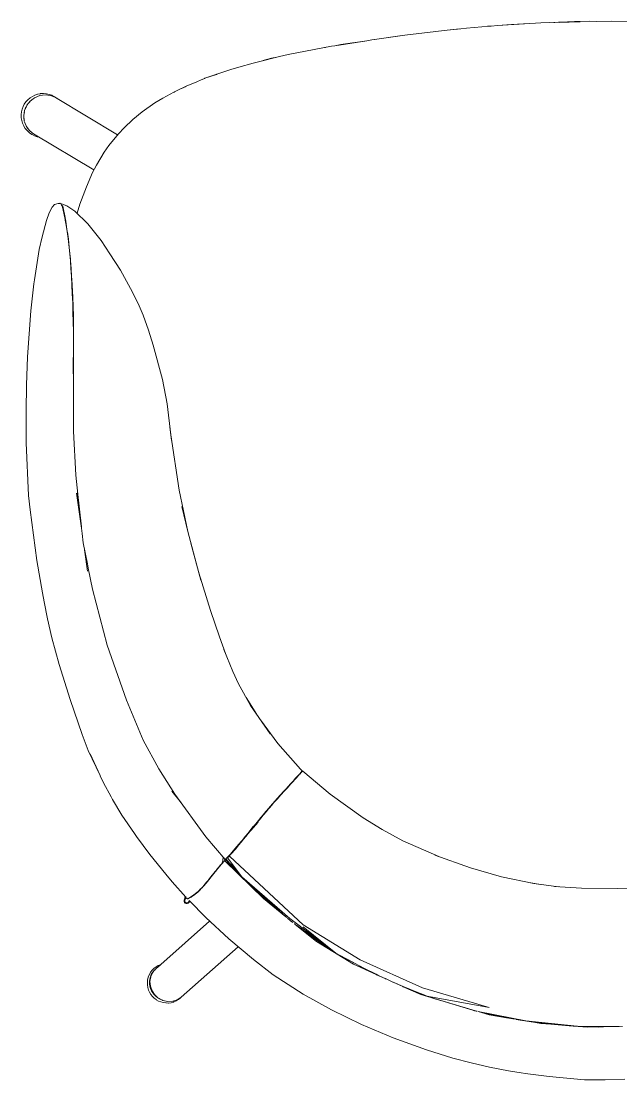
# Model space of a CAD drawing. Header units: millimetres. Extents: x 7998 to 72132, y -12523 to 5591.
# Drawn here: x 64886.3 to 64921.8, y -9745.4 to -9682.6 of the extents above; entities that cross this region are included whole.
import ezdxf

# ---------------------------------------------------------------- set-up
doc = ezdxf.new("R2010")
doc.units = ezdxf.units.MM
doc.layers.add('Xray_Furniture Temporary', color=23, linetype='Continuous', lineweight=15)

msp = doc.modelspace()

# ---------------------------------------------------------------- linework, layer by layer
at = {"layer": 'Xray_Furniture Temporary', "lineweight": 0}
for p, q in [((64912.688, -9683.004), (64913.601, -9682.918)), ((64913.928, -9682.893), (64913.601, -9682.918)), ((64914.061, -9682.88), (64913.928, -9682.893)), ((64914.142, -9682.876), (64914.061, -9682.88)), ((64914.514, -9682.847), (64914.142, -9682.876)), ((64914.514, -9682.847), (64917.09, -9682.68)), ((64914.514, -9682.847), (64915.359, -9682.781)), ((64915.359, -9682.781), (64916.418, -9682.724)), ((64918.667, -9682.63), (64917.09, -9682.68)), ((64917.907, -9682.672), (64917.855, -9682.672)), ((64918.667, -9682.63), (64917.907, -9682.672)), ((64918.164, -9682.669), (64919.351, -9682.622)), ((64918.79, -9682.624), (64918.681, -9682.63)), ((64918.79, -9682.624), (64919.318, -9682.623)), ((64919.078, -9682.617), (64918.87, -9682.624)), ((64919.078, -9682.617), (64921.246, -9682.589)), ((64919.965, -9682.597), (64919.078, -9682.617)), ((64919.351, -9682.622), (64919.419, -9682.623)), ((64920.414, -9682.599), (64919.965, -9682.597)), ((64921.246, -9682.589), (64922.207, -9682.609)), ((64907.238, -9683.675), (64909.035, -9683.422)), ((64907.238, -9683.675), (64908.589, -9683.471)), ((64909.035, -9683.422), (64908.589, -9683.471)), ((64910.862, -9683.196), (64909.035, -9683.422)), ((64911.366, -9683.143), (64910.862, -9683.196)), ((64912.277, -9683.046), (64911.366, -9683.143)), ((64911.712, -9683.099), (64911.366, -9683.143)), ((64911.726, -9683.093), (64911.712, -9683.099)), ((64911.726, -9683.093), (64912.351, -9683.04)), ((64912.688, -9683.004), (64912.351, -9683.04)), ((64902.119, -9684.565), (64904.682, -9684.074)), ((64904.275, -9684.152), (64904.312, -9684.145)), ((64904.325, -9684.143), (64904.312, -9684.145)), ((64904.682, -9684.074), (64904.891, -9684.042)), ((64904.891, -9684.042), (64906.774, -9683.745)), ((64904.891, -9684.042), (64905.239, -9683.976)), ((64905.239, -9683.976), (64906.774, -9683.745)), ((64907.076, -9683.695), (64906.774, -9683.745)), ((64907.208, -9683.679), (64907.076, -9683.695)), ((64907.208, -9683.679), (64907.238, -9683.675)), ((64900.272, -9685.014), (64901.596, -9684.686)), ((64900.694, -9684.91), (64901.133, -9684.786)), ((64901.133, -9684.786), (64901.445, -9684.723)), ((64902.119, -9684.565), (64901.596, -9684.686)), ((64897.898, -9685.733), (64898.725, -9685.452)), ((64898.725, -9685.452), (64898.538, -9685.505)), ((64899.201, -9685.312), (64898.725, -9685.452)), ((64900.041, -9685.071), (64899.201, -9685.312)), ((64900.041, -9685.071), (64900.272, -9685.014)), ((64900.633, -9684.925), (64900.636, -9684.924)), ((64900.636, -9684.924), (64900.694, -9684.91)), ((64896.705, -9686.179), (64896.956, -9686.068)), ((64897.013, -9686.047), (64896.956, -9686.068)), ((64897.162, -9685.984), (64897.013, -9686.047)), ((64897.186, -9685.976), (64897.162, -9685.984)), ((64898.538, -9685.505), (64897.186, -9685.976)), ((64897.186, -9685.976), (64897.873, -9685.742)), ((64897.898, -9685.733), (64897.873, -9685.742)), ((64895.499, -9686.715), (64895.377, -9686.786)), ((64896.076, -9686.448), (64895.499, -9686.715)), ((64895.801, -9686.581), (64895.786, -9686.589)), ((64895.801, -9686.581), (64896.08, -9686.459)), ((64896.705, -9686.179), (64896.076, -9686.448)), ((64886.688, -9687.254), (64886.579, -9687.375)), ((64886.839, -9687.324), (64886.642, -9687.574)), ((64886.696, -9687.246), (64886.688, -9687.254)), ((64886.696, -9687.246), (64886.822, -9687.138)), ((64886.822, -9687.138), (64886.961, -9687.046)), ((64886.907, -9687.272), (64886.839, -9687.324)), ((64886.907, -9687.272), (64886.951, -9687.234)), ((64886.951, -9687.234), (64886.938, -9687.248)), ((64886.951, -9687.234), (64886.993, -9687.206)), ((64886.951, -9687.234), (64886.968, -9687.226)), ((64886.953, -9687.237), (64886.951, -9687.234)), ((64886.961, -9687.046), (64887.11, -9686.974)), ((64887.098, -9687.126), (64886.993, -9687.206)), ((64887.398, -9687.001), (64887.098, -9687.126)), ((64887.11, -9686.974), (64887.267, -9686.921)), ((64887.288, -9686.917), (64887.267, -9686.921)), ((64887.288, -9686.917), (64887.429, -9686.89)), ((64887.716, -9686.957), (64887.398, -9687.001)), ((64887.452, -9686.886), (64887.429, -9686.89)), ((64887.618, -9686.876), (64887.452, -9686.886)), ((64887.783, -9686.889), (64887.618, -9686.876)), ((64888.033, -9686.997), (64887.716, -9686.957)), ((64887.806, -9686.892), (64887.783, -9686.889)), ((64887.806, -9686.892), (64887.969, -9686.927)), ((64888.125, -9686.983), (64887.969, -9686.927)), ((64888.325, -9687.119), (64888.033, -9686.997)), ((64888.125, -9686.983), (64888.144, -9686.991)), ((64888.144, -9686.991), (64888.291, -9687.067)), ((64888.291, -9687.067), (64888.427, -9687.163)), ((64888.325, -9687.119), (64892.01, -9689.333)), ((64888.427, -9687.163), (64888.439, -9687.173)), ((64888.484, -9687.214), (64888.439, -9687.173)), ((64894.212, -9687.439), (64894.695, -9687.154)), ((64895.349, -9686.8), (64894.695, -9687.154)), ((64895.349, -9686.8), (64895.355, -9686.797)), ((64895.365, -9686.793), (64895.355, -9686.797)), ((64895.365, -9686.793), (64895.377, -9686.786)), ((64886.317, -9687.969), (64886.301, -9688.131)), ((64886.354, -9687.809), (64886.317, -9687.969)), ((64886.354, -9687.809), (64886.41, -9687.655)), ((64886.41, -9687.655), (64886.485, -9687.51)), ((64886.506, -9687.88), (64886.455, -9688.191)), ((64886.506, -9687.88), (64886.47, -9688.033)), ((64886.485, -9687.51), (64886.579, -9687.375)), ((64886.634, -9687.587), (64886.506, -9687.88)), ((64886.506, -9687.88), (64886.561, -9687.728)), ((64886.561, -9687.728), (64886.547, -9687.787)), ((64886.561, -9687.728), (64886.634, -9687.587)), ((64886.561, -9687.728), (64886.594, -9687.678)), ((64886.57, -9687.732), (64886.561, -9687.728)), ((64886.637, -9687.581), (64886.634, -9687.587)), ((64886.642, -9687.574), (64886.725, -9687.456)), ((64886.725, -9687.456), (64886.702, -9687.499)), ((64886.809, -9687.362), (64886.725, -9687.456)), ((64886.725, -9687.456), (64886.759, -9687.425)), ((64886.725, -9687.456), (64886.731, -9687.461)), ((64893.471, -9687.963), (64892.91, -9688.426)), ((64893.471, -9687.963), (64894.212, -9687.439)), ((64886.3, -9688.144), (64886.301, -9688.131)), ((64886.305, -9688.31), (64886.3, -9688.144)), ((64886.332, -9688.474), (64886.305, -9688.31)), ((64886.379, -9688.633), (64886.332, -9688.474)), ((64886.455, -9688.191), (64886.47, -9688.033)), ((64886.455, -9688.201), (64886.455, -9688.191)), ((64886.455, -9688.201), (64886.455, -9688.205)), ((64886.46, -9688.349), (64886.455, -9688.205)), ((64886.455, -9688.205), (64886.485, -9688.505)), ((64886.46, -9688.349), (64886.465, -9688.296)), ((64886.47, -9688.348), (64886.46, -9688.349)), ((64886.485, -9688.505), (64886.46, -9688.349)), ((64886.46, -9688.349), (64886.475, -9688.402)), ((64886.47, -9688.033), (64886.49, -9687.977)), ((64886.47, -9688.033), (64886.472, -9688.095)), ((64886.47, -9688.033), (64886.481, -9688.035)), ((64886.485, -9688.505), (64886.488, -9688.52)), ((64886.5, -9688.552), (64886.531, -9688.655)), ((64886.5, -9688.552), (64886.591, -9688.792)), ((64892.91, -9688.426), (64892.402, -9688.911)), ((64886.447, -9688.784), (64886.379, -9688.633)), ((64886.457, -9688.804), (64886.447, -9688.784)), ((64886.457, -9688.804), (64886.545, -9688.945)), ((64886.531, -9688.655), (64886.523, -9688.614)), ((64886.531, -9688.655), (64886.538, -9688.652)), ((64886.591, -9688.792), (64886.531, -9688.655)), ((64886.531, -9688.655), (64886.555, -9688.695)), ((64886.65, -9689.073), (64886.545, -9688.945)), ((64886.602, -9688.818), (64886.789, -9689.073)), ((64886.677, -9688.931), (64886.635, -9688.863)), ((64886.667, -9689.089), (64886.65, -9689.073)), ((64886.677, -9688.931), (64886.664, -9688.902)), ((64886.788, -9689.203), (64886.667, -9689.089)), ((64886.68, -9688.928), (64886.677, -9688.931)), ((64886.75, -9689.019), (64886.677, -9688.931)), ((64886.677, -9688.931), (64886.702, -9688.955)), ((64886.924, -9689.299), (64886.788, -9689.203)), ((64886.789, -9689.073), (64886.855, -9689.125)), ((64886.855, -9689.125), (64886.889, -9689.156)), ((64886.889, -9689.156), (64886.877, -9689.142)), ((64886.889, -9689.156), (64886.892, -9689.153)), ((64886.954, -9689.202), (64886.889, -9689.156)), ((64886.889, -9689.156), (64886.909, -9689.167)), ((64886.954, -9689.202), (64887.038, -9689.268)), ((64892.402, -9688.911), (64892.07, -9689.259)), ((64886.942, -9689.309), (64886.924, -9689.299)), ((64887.089, -9689.385), (64886.942, -9689.309)), ((64887.038, -9689.268), (64890.606, -9691.412)), ((64887.246, -9689.441), (64887.089, -9689.385)), ((64887.26, -9689.445), (64887.246, -9689.441)), ((64887.26, -9689.445), (64887.372, -9689.469)), ((64891.502, -9689.967), (64892.07, -9689.259)), ((64890.754, -9691.134), (64891.223, -9690.358)), ((64891.223, -9690.358), (64891.502, -9689.967)), ((64890.161, -9692.412), (64890.523, -9691.569)), ((64890.754, -9691.134), (64890.523, -9691.569)), ((64890.161, -9692.412), (64889.769, -9693.432)), ((64887.958, -9693.956), (64888.14, -9693.616)), ((64888.268, -9693.467), (64888.14, -9693.616)), ((64888.498, -9693.394), (64888.268, -9693.467)), ((64888.498, -9693.394), (64888.584, -9693.399)), ((64888.587, -9693.387), (64888.584, -9693.399)), ((64888.61, -9693.384), (64888.587, -9693.387)), ((64888.587, -9693.387), (64888.599, -9693.4)), ((64888.61, -9693.384), (64888.605, -9693.394)), ((64888.61, -9693.384), (64888.65, -9693.403)), ((64888.65, -9693.403), (64888.754, -9693.624)), ((64888.65, -9693.403), (64888.749, -9693.447)), ((64888.694, -9693.496), (64888.759, -9693.563)), ((64889.01, -9693.544), (64888.749, -9693.447)), ((64888.759, -9693.563), (64888.811, -9693.757)), ((64889.01, -9693.544), (64889.478, -9693.858)), ((64889.619, -9693.973), (64889.769, -9693.432)), ((64887.958, -9693.956), (64887.792, -9694.413)), ((64888.754, -9693.624), (64888.811, -9693.892)), ((64888.782, -9693.721), (64888.773, -9693.716)), ((64888.78, -9693.746), (64888.808, -9693.762)), ((64888.808, -9693.762), (64888.811, -9693.757)), ((64888.861, -9694.04), (64888.808, -9693.762)), ((64888.831, -9693.974), (64888.811, -9693.892)), ((64888.85, -9694.075), (64888.831, -9693.974)), ((64888.901, -9694.347), (64888.85, -9694.075)), ((64888.857, -9694.09), (64888.85, -9694.075)), ((64888.887, -9694.229), (64888.857, -9694.09)), ((64888.861, -9694.04), (64888.953, -9694.447)), ((64888.919, -9694.394), (64888.887, -9694.229)), ((64889.478, -9693.858), (64890.256, -9694.603)), ((64889.618, -9693.977), (64889.587, -9693.963)), ((64889.619, -9693.973), (64889.587, -9693.963)), ((64887.792, -9694.413), (64887.545, -9695.378)), ((64888.901, -9694.347), (64888.91, -9694.395)), ((64888.91, -9694.395), (64888.946, -9694.587)), ((64888.955, -9694.586), (64888.919, -9694.394)), ((64888.946, -9694.587), (64888.983, -9694.808)), ((64888.953, -9694.447), (64889.014, -9694.925)), ((64888.992, -9694.806), (64888.955, -9694.586)), ((64888.983, -9694.808), (64889.022, -9695.058)), ((64889.014, -9694.925), (64888.992, -9694.806)), ((64890.256, -9694.603), (64891.048, -9695.584)), ((64887.369, -9696.12), (64887.545, -9695.378)), ((64889.031, -9695.056), (64889.014, -9694.925)), ((64889.022, -9695.058), (64889.062, -9695.339)), ((64889.039, -9695.108), (64889.031, -9695.056)), ((64889.11, -9695.651), (64889.039, -9695.108)), ((64889.111, -9695.52), (64889.039, -9695.108)), ((64889.062, -9695.339), (64889.101, -9695.653)), ((64887.082, -9697.919), (64887.369, -9696.12)), ((64889.101, -9695.653), (64889.14, -9696.001)), ((64889.11, -9695.651), (64889.203, -9696.541)), ((64889.111, -9695.52), (64889.144, -9695.98)), ((64889.144, -9695.98), (64889.14, -9696.001)), ((64889.14, -9696.001), (64889.178, -9696.382)), ((64889.151, -9696.107), (64889.155, -9696.084)), ((64891.558, -9696.384), (64891.048, -9695.584)), ((64889.161, -9696.138), (64889.156, -9696.161)), ((64889.178, -9696.382), (64889.213, -9696.8)), ((64889.201, -9696.552), (64889.194, -9696.578)), ((64889.203, -9696.541), (64889.2, -9696.544)), ((64889.222, -9696.799), (64889.201, -9696.552)), ((64889.201, -9696.552), (64889.214, -9696.647)), ((64889.214, -9696.647), (64889.222, -9696.799)), ((64891.558, -9696.384), (64892.176, -9697.36)), ((64889.213, -9696.8), (64889.246, -9697.251)), ((64889.255, -9697.25), (64889.222, -9696.799)), ((64889.246, -9697.251), (64889.276, -9697.731)), ((64889.285, -9697.73), (64889.255, -9697.25)), ((64892.893, -9698.664), (64892.176, -9697.36)), ((64887.082, -9697.919), (64887.051, -9698.158)), ((64889.276, -9697.731), (64889.304, -9698.235)), ((64889.298, -9697.887), (64889.285, -9697.73)), ((64889.298, -9697.887), (64889.36, -9698.959)), ((64889.298, -9697.887), (64889.313, -9698.234)), ((64886.869, -9699.771), (64887.051, -9698.158)), ((64889.304, -9698.235), (64889.329, -9698.76)), ((64889.317, -9698.319), (64889.313, -9698.234)), ((64889.317, -9698.319), (64889.36, -9699.301)), ((64889.329, -9698.76), (64889.351, -9699.302)), ((64889.357, -9699.229), (64889.35, -9699.269)), ((64889.36, -9698.959), (64889.408, -9700.08)), ((64893.28, -9699.471), (64892.893, -9698.664)), ((64886.869, -9699.771), (64886.677, -9702.489)), ((64889.351, -9699.302), (64889.351, -9699.311)), ((64889.351, -9699.311), (64889.351, -9699.317)), ((64889.351, -9699.317), (64889.369, -9699.857)), ((64889.36, -9699.301), (64889.369, -9699.857)), ((64889.369, -9699.857), (64889.384, -9700.421)), ((64893.522, -9700.028), (64893.28, -9699.471)), ((64889.384, -9700.421), (64889.394, -9700.991)), ((64889.408, -9700.08), (64889.401, -9701.154)), ((64893.837, -9700.906), (64893.522, -9700.028)), ((64889.394, -9700.991), (64889.4, -9701.565)), ((64889.394, -9700.991), (64889.401, -9701.154)), ((64894.129, -9701.789), (64893.837, -9700.906)), ((64889.401, -9701.154), (64889.4, -9701.565)), ((64889.4, -9701.565), (64889.404, -9702.144)), ((64889.404, -9702.144), (64889.406, -9702.726)), ((64894.672, -9703.831), (64894.129, -9701.789)), ((64886.677, -9702.489), (64886.613, -9704.175)), ((64889.406, -9704.488), (64889.38, -9702.535)), ((64889.406, -9702.726), (64889.407, -9702.752)), ((64889.407, -9702.752), (64889.406, -9703.311)), ((64889.406, -9703.311), (64889.406, -9704.488)), ((64886.613, -9704.175), (64886.594, -9705.692)), ((64894.672, -9703.831), (64894.945, -9705.284)), ((64889.406, -9704.488), (64889.405, -9704.658)), ((64889.405, -9704.658), (64889.407, -9704.803)), ((64889.407, -9704.865), (64889.405, -9705.018)), ((64889.407, -9704.865), (64889.407, -9704.803)), ((64889.405, -9705.018), (64889.407, -9705.218)), ((64889.407, -9706.903), (64889.407, -9705.218)), ((64895.162, -9707.109), (64894.945, -9705.284)), ((64886.6, -9707.589), (64886.594, -9705.692)), ((64895.108, -9706.655), (64895.213, -9707.452)), ((64889.528, -9709.508), (64889.407, -9706.903)), ((64895.655, -9710.395), (64895.162, -9707.109)), ((64886.6, -9707.589), (64886.739, -9710.708)), ((64889.528, -9709.508), (64889.747, -9711.572)), ((64889.63, -9710.471), (64889.661, -9710.823)), ((64889.63, -9710.471), (64889.864, -9712.575)), ((64895.655, -9710.395), (64896.167, -9712.846)), ((64886.823, -9711.561), (64886.739, -9710.708)), ((64889.58, -9710.568), (64889.876, -9712.655)), ((64889.661, -9710.823), (64889.738, -9711.573)), ((64886.823, -9711.561), (64887.227, -9714.557)), ((64889.738, -9711.573), (64889.832, -9712.346)), ((64889.747, -9711.572), (64889.864, -9712.575)), ((64896.167, -9712.846), (64895.812, -9711.369)), ((64889.876, -9712.655), (64889.91, -9712.964)), ((64889.91, -9712.964), (64889.974, -9713.514)), ((64896.167, -9712.846), (64896.817, -9715.3)), ((64890.223, -9714.77), (64889.974, -9713.514)), ((64896.348, -9713.528), (64896.953, -9715.736)), ((64890.056, -9713.927), (64890.237, -9715.206)), ((64887.227, -9714.557), (64887.561, -9716.485)), ((64890.223, -9714.77), (64890.242, -9714.875)), ((64890.242, -9714.875), (64890.274, -9715.029)), ((64890.519, -9716.269), (64890.274, -9715.029)), ((64897.514, -9717.534), (64896.817, -9715.3)), ((64887.561, -9716.485), (64887.657, -9717.007)), ((64890.519, -9716.269), (64891.4, -9719.59)), ((64887.657, -9717.007), (64887.86, -9718.025)), ((64888.11, -9719.151), (64887.86, -9718.025)), ((64897.514, -9717.534), (64898.043, -9719.081)), ((64888.557, -9720.725), (64888.11, -9719.151)), ((64898.408, -9720.071), (64898.043, -9719.081)), ((64891.4, -9719.59), (64892.54, -9722.847)), ((64898.311, -9719.832), (64898.84, -9721.136)), ((64888.557, -9720.725), (64889.193, -9722.798)), ((64898.84, -9721.136), (64899.18, -9721.872)), ((64899.888, -9723.161), (64899.18, -9721.872)), ((64889.909, -9724.879), (64889.193, -9722.798)), ((64893.53, -9725.219), (64892.54, -9722.847)), ((64899.629, -9722.69), (64900.259, -9723.699)), ((64901.042, -9724.834), (64899.888, -9723.161)), ((64900.471, -9724.006), (64901.499, -9725.412)), ((64889.909, -9724.879), (64890.274, -9725.821)), ((64894.449, -9726.92), (64893.53, -9725.219)), ((64901.499, -9725.412), (64902.848, -9726.944)), ((64890.97, -9727.309), (64890.274, -9725.821)), ((64890.97, -9727.309), (64890.38, -9726.034)), ((64890.977, -9727.323), (64890.97, -9727.309)), ((64890.977, -9727.323), (64891.171, -9727.741)), ((64895.4, -9728.419), (64894.449, -9726.92)), ((64902.558, -9727.476), (64902.409, -9727.639)), ((64902.574, -9727.482), (64902.473, -9727.597)), ((64902.638, -9727.386), (64902.558, -9727.476)), ((64902.561, -9727.504), (64902.574, -9727.482)), ((64902.574, -9727.482), (64902.582, -9727.473)), ((64902.582, -9727.473), (64902.6, -9727.454)), ((64902.6, -9727.454), (64902.606, -9727.452)), ((64902.606, -9727.452), (64902.619, -9727.442)), ((64902.619, -9727.442), (64902.698, -9727.346)), ((64902.683, -9727.341), (64902.638, -9727.386)), ((64902.645, -9727.392), (64902.783, -9727.233)), ((64902.783, -9727.233), (64902.683, -9727.341)), ((64902.698, -9727.346), (64902.713, -9727.33)), ((64902.713, -9727.33), (64902.718, -9727.328)), ((64902.719, -9727.323), (64902.718, -9727.328)), ((64902.797, -9727.238), (64902.719, -9727.323)), ((64902.783, -9727.233), (64902.839, -9727.175)), ((64902.809, -9727.198), (64902.783, -9727.233)), ((64902.797, -9727.238), (64902.804, -9727.228)), ((64902.804, -9727.228), (64902.809, -9727.226)), ((64902.839, -9727.175), (64902.809, -9727.198)), ((64902.821, -9727.212), (64902.809, -9727.226)), ((64902.872, -9727.156), (64902.821, -9727.212)), ((64902.932, -9727.059), (64902.839, -9727.175)), ((64902.848, -9726.944), (64902.955, -9727.029)), ((64902.858, -9727.152), (64902.854, -9727.156)), ((64902.884, -9727.119), (64902.858, -9727.152)), ((64902.872, -9727.15), (64902.877, -9727.148)), ((64902.872, -9727.156), (64902.872, -9727.15)), ((64902.877, -9727.148), (64902.917, -9727.098)), ((64902.891, -9727.138), (64902.877, -9727.148)), ((64902.909, -9727.099), (64902.884, -9727.119)), ((64902.891, -9727.138), (64902.985, -9727.059)), ((64902.921, -9727.102), (64902.891, -9727.138)), ((64902.935, -9727.064), (64902.909, -9727.099)), ((64902.935, -9727.072), (64902.909, -9727.099)), ((64902.917, -9727.098), (64902.922, -9727.096)), ((64902.922, -9727.096), (64902.921, -9727.102)), ((64902.922, -9727.096), (64902.945, -9727.071)), ((64902.922, -9727.096), (64902.935, -9727.072)), ((64902.935, -9727.064), (64902.955, -9727.029)), ((64902.935, -9727.072), (64902.935, -9727.064)), ((64902.985, -9727.059), (64902.945, -9727.071)), ((64902.985, -9727.059), (64904.6, -9728.409)), ((64891.171, -9727.741), (64891.632, -9728.586)), ((64902.072, -9728.034), (64901.879, -9728.248)), ((64902.021, -9728.099), (64901.879, -9728.248)), ((64901.934, -9728.16), (64901.956, -9728.137)), ((64901.956, -9728.137), (64901.967, -9728.126)), ((64901.967, -9728.126), (64901.971, -9728.123)), ((64901.971, -9728.123), (64902.148, -9727.942)), ((64902.072, -9728.034), (64902.021, -9728.099)), ((64902.056, -9728.028), (64902.06, -9728.021)), ((64902.06, -9728.021), (64902.088, -9727.992)), ((64902.17, -9727.926), (64902.072, -9728.034)), ((64902.088, -9727.992), (64902.096, -9727.981)), ((64902.096, -9727.981), (64902.139, -9727.941)), ((64902.139, -9727.941), (64902.312, -9727.761)), ((64902.24, -9727.825), (64902.139, -9727.941)), ((64902.148, -9727.942), (64902.17, -9727.926)), ((64902.192, -9727.905), (64902.17, -9727.926)), ((64902.256, -9727.831), (64902.192, -9727.905)), ((64902.409, -9727.639), (64902.24, -9727.825)), ((64902.302, -9727.78), (64902.256, -9727.831)), ((64902.302, -9727.78), (64902.32, -9727.761)), ((64902.312, -9727.761), (64902.425, -9727.646)), ((64902.425, -9727.646), (64902.32, -9727.761)), ((64902.425, -9727.646), (64902.466, -9727.598)), ((64902.466, -9727.598), (64902.473, -9727.597)), ((64891.719, -9728.739), (64891.632, -9728.586)), ((64892.262, -9729.664), (64891.719, -9728.739)), ((64895.792, -9728.959), (64895.23, -9728.231)), ((64895.4, -9728.419), (64897.233, -9730.943)), ((64901.486, -9728.687), (64901.296, -9728.902)), ((64901.47, -9728.681), (64901.326, -9728.843)), ((64901.666, -9728.461), (64901.47, -9728.681)), ((64901.47, -9728.681), (64901.579, -9728.55)), ((64901.682, -9728.467), (64901.486, -9728.687)), ((64901.579, -9728.55), (64901.666, -9728.461)), ((64901.863, -9728.241), (64901.666, -9728.461)), ((64901.879, -9728.248), (64901.682, -9728.467)), ((64901.934, -9728.16), (64901.863, -9728.241)), ((64906.568, -9729.817), (64904.6, -9728.409)), ((64900.699, -9729.571), (64901.326, -9728.843)), ((64900.955, -9729.293), (64900.806, -9729.468)), ((64900.955, -9729.293), (64901.001, -9729.246)), ((64901.087, -9729.14), (64901.001, -9729.246)), ((64901.087, -9729.14), (64901.005, -9729.215)), ((64901.088, -9729.119), (64901.136, -9729.075)), ((64901.117, -9729.106), (64901.112, -9729.117)), ((64901.173, -9729.042), (64901.117, -9729.106)), ((64901.173, -9729.042), (64901.136, -9729.075)), ((64901.296, -9728.902), (64901.178, -9729.038)), ((64892.262, -9729.664), (64893.006, -9730.747)), ((64900.443, -9729.88), (64900.273, -9730.087)), ((64900.319, -9730.051), (64900.358, -9730.009)), ((64900.336, -9730.01), (64900.465, -9729.871)), ((64900.358, -9730.009), (64900.362, -9730.004)), ((64900.362, -9730.004), (64900.447, -9729.913)), ((64900.413, -9729.942), (64900.518, -9729.813)), ((64900.453, -9729.905), (64900.447, -9729.913)), ((64900.522, -9729.783), (64900.468, -9729.849)), ((64900.473, -9729.868), (64900.483, -9729.864)), ((64900.518, -9729.813), (64900.529, -9729.802)), ((64900.635, -9729.644), (64900.522, -9729.783)), ((64900.538, -9729.789), (64900.529, -9729.802)), ((64900.669, -9729.632), (64900.538, -9729.789)), ((64900.653, -9729.626), (64900.635, -9729.644)), ((64900.699, -9729.571), (64900.653, -9729.626)), ((64900.806, -9729.468), (64900.669, -9729.632)), ((64906.568, -9729.817), (64907.678, -9730.518)), ((64899.757, -9730.745), (64899.893, -9730.584)), ((64899.787, -9730.676), (64900.05, -9730.341)), ((64899.882, -9730.567), (64899.787, -9730.676)), ((64900.019, -9730.4), (64899.882, -9730.567)), ((64899.898, -9730.573), (64899.893, -9730.584)), ((64900.332, -9730.071), (64899.898, -9730.573)), ((64900.035, -9730.406), (64899.898, -9730.573)), ((64900.019, -9730.4), (64900.273, -9730.087)), ((64900.332, -9730.071), (64900.035, -9730.406)), ((64900.035, -9730.406), (64900.289, -9730.094)), ((64900.05, -9730.341), (64900.059, -9730.332)), ((64900.059, -9730.332), (64900.118, -9730.25)), ((64900.319, -9730.051), (64900.289, -9730.094)), ((64907.678, -9730.518), (64908.918, -9731.193)), ((64893.006, -9730.747), (64893.136, -9730.922)), ((64893.914, -9731.997), (64893.136, -9730.922)), ((64898.381, -9732.297), (64897.233, -9730.943)), ((64898.949, -9731.653), (64899.335, -9731.23)), ((64899.197, -9731.392), (64899.335, -9731.23)), ((64899.333, -9731.256), (64899.2, -9731.414)), ((64899.471, -9731.09), (64899.333, -9731.256)), ((64899.409, -9731.139), (64899.335, -9731.23)), ((64899.455, -9731.084), (64899.409, -9731.139)), ((64899.598, -9730.912), (64899.455, -9731.084)), ((64899.614, -9730.919), (64899.471, -9731.09)), ((64899.741, -9730.739), (64899.598, -9730.912)), ((64899.757, -9730.745), (64899.614, -9730.919)), ((64899.787, -9730.676), (64899.741, -9730.739)), ((64908.918, -9731.193), (64911.047, -9732.122)), ((64898.949, -9731.653), (64898.699, -9731.97)), ((64898.77, -9731.89), (64898.699, -9731.97)), ((64898.995, -9731.677), (64898.716, -9731.976)), ((64898.87, -9731.801), (64898.716, -9731.976)), ((64898.949, -9731.653), (64898.77, -9731.89)), ((64898.853, -9731.795), (64898.77, -9731.89)), ((64898.95, -9731.684), (64898.853, -9731.795)), ((64898.966, -9731.69), (64898.87, -9731.801)), ((64899.184, -9731.408), (64898.95, -9731.684)), ((64899.077, -9731.56), (64898.966, -9731.69)), ((64898.995, -9731.677), (64899.2, -9731.414)), ((64899.2, -9731.414), (64899.077, -9731.56)), ((64899.197, -9731.392), (64899.184, -9731.408)), ((64893.914, -9731.997), (64894.864, -9733.154)), ((64898.367, -9732.358), (64898.151, -9732.587)), ((64898.233, -9732.464), (64898.16, -9732.562)), ((64898.26, -9732.155), (64898.233, -9732.464)), ((64898.28, -9732.178), (64898.39, -9732.324)), ((64898.376, -9732.334), (64898.28, -9732.178)), ((64898.403, -9732.328), (64898.367, -9732.358)), ((64898.373, -9732.367), (64898.367, -9732.358)), ((64898.403, -9732.328), (64898.373, -9732.367)), ((64900.653, -9734.61), (64898.373, -9732.367)), ((64898.39, -9732.324), (64898.376, -9732.334)), ((64898.381, -9732.297), (64898.404, -9732.272)), ((64898.381, -9732.297), (64898.437, -9732.276)), ((64898.458, -9732.334), (64898.403, -9732.328)), ((64898.404, -9732.272), (64898.425, -9732.256)), ((64898.437, -9732.276), (64898.404, -9732.272)), ((64898.501, -9732.168), (64898.425, -9732.256)), ((64898.425, -9732.256), (64898.437, -9732.276)), ((64898.447, -9732.279), (64898.451, -9732.28)), ((64898.451, -9732.28), (64898.451, -9732.283)), ((64898.451, -9732.28), (64898.626, -9732.48)), ((64898.451, -9732.283), (64898.458, -9732.334)), ((64898.458, -9732.334), (64898.454, -9732.338)), ((64898.454, -9732.338), (64898.463, -9732.345)), ((64898.463, -9732.345), (64898.458, -9732.334)), ((64898.474, -9732.368), (64898.468, -9732.348)), ((64898.468, -9732.348), (64898.864, -9732.782)), ((64898.53, -9732.445), (64898.474, -9732.368)), ((64898.699, -9731.97), (64898.501, -9732.168)), ((64898.634, -9732.554), (64898.53, -9732.445)), ((64898.604, -9732.098), (64898.532, -9732.188)), ((64898.532, -9732.188), (64898.659, -9732.11)), ((64898.532, -9732.188), (64899.365, -9733.324)), ((64898.655, -9732.042), (64898.604, -9732.098)), ((64898.626, -9732.48), (64898.665, -9732.52)), ((64898.716, -9731.976), (64898.655, -9732.042)), ((64903.016, -9736.169), (64898.659, -9732.11)), ((64898.665, -9732.52), (64898.774, -9732.635)), ((64898.665, -9732.52), (64899.047, -9732.961)), ((64910.807, -9732.036), (64912.921, -9732.79)), ((64895.247, -9733.611), (64894.864, -9733.154)), ((64897.786, -9733.025), (64897.262, -9733.694)), ((64897.544, -9733.32), (64897.712, -9733.107)), ((64897.778, -9733.016), (64897.712, -9733.107)), ((64897.791, -9733.007), (64897.778, -9733.016)), ((64897.786, -9733.025), (64897.778, -9733.016)), ((64897.843, -9732.955), (64897.786, -9733.025)), ((64897.862, -9732.917), (64897.791, -9733.007)), ((64897.855, -9732.91), (64897.862, -9732.917)), ((64897.866, -9732.913), (64897.862, -9732.917)), ((64897.936, -9732.827), (64897.866, -9732.913)), ((64898.151, -9732.587), (64897.869, -9732.924)), ((64898, -9732.75), (64897.936, -9732.827)), ((64898.058, -9732.68), (64898, -9732.75)), ((64898.112, -9732.618), (64898.058, -9732.68)), ((64898.16, -9732.562), (64898.112, -9732.618)), ((64898.746, -9732.666), (64898.634, -9732.554)), ((64898.864, -9732.782), (64898.746, -9732.666)), ((64898.774, -9732.635), (64898.998, -9732.874)), ((64898.864, -9732.782), (64899.365, -9733.324)), ((64898.998, -9732.874), (64899.157, -9733.04)), ((64899.231, -9733.141), (64899.09, -9733.004)), ((64899.09, -9733.004), (64899.365, -9733.324)), ((64912.921, -9732.79), (64914.75, -9733.321)), ((64895.247, -9733.611), (64896.059, -9734.531)), ((64897.206, -9733.735), (64897.127, -9733.825)), ((64897.221, -9733.742), (64897.143, -9733.832)), ((64897.221, -9733.742), (64897.174, -9733.806)), ((64897.288, -9733.638), (64897.206, -9733.735)), ((64897.262, -9733.694), (64897.221, -9733.742)), ((64897.372, -9733.534), (64897.288, -9733.638)), ((64897.458, -9733.428), (64897.372, -9733.534)), ((64897.544, -9733.32), (64897.458, -9733.428)), ((64899.365, -9733.324), (64902.222, -9735.792)), ((64899.878, -9733.794), (64899.365, -9733.324)), ((64899.878, -9733.794), (64899.883, -9733.79)), ((64914.75, -9733.321), (64916.667, -9733.718)), ((64917.058, -9733.771), (64916.496, -9733.683)), ((64918.137, -9733.917), (64916.667, -9733.718)), ((64896.586, -9734.366), (64896.45, -9734.468)), ((64896.54, -9734.393), (64896.482, -9734.435)), ((64896.495, -9734.413), (64896.488, -9734.419)), ((64896.525, -9734.387), (64896.495, -9734.413)), ((64896.525, -9734.387), (64896.53, -9734.383)), ((64896.53, -9734.383), (64896.536, -9734.377)), ((64896.541, -9734.369), (64896.536, -9734.377)), ((64896.546, -9734.389), (64896.54, -9734.393)), ((64896.586, -9734.341), (64896.541, -9734.369)), ((64896.586, -9734.366), (64896.546, -9734.389)), ((64896.603, -9734.331), (64896.586, -9734.341)), ((64896.59, -9734.358), (64896.603, -9734.331)), ((64896.601, -9734.348), (64896.59, -9734.358)), ((64896.664, -9734.298), (64896.601, -9734.348)), ((64896.603, -9734.331), (64896.607, -9734.319)), ((64896.648, -9734.292), (64896.607, -9734.319)), ((64896.711, -9734.239), (64896.648, -9734.292)), ((64896.664, -9734.298), (64896.761, -9734.234)), ((64896.727, -9734.246), (64896.664, -9734.298)), ((64896.776, -9734.183), (64896.711, -9734.239)), ((64896.791, -9734.189), (64896.727, -9734.246)), ((64896.761, -9734.234), (64896.857, -9734.128)), ((64896.842, -9734.122), (64896.776, -9734.183)), ((64896.857, -9734.128), (64896.791, -9734.189)), ((64896.91, -9734.056), (64896.842, -9734.122)), ((64896.925, -9734.063), (64896.857, -9734.128)), ((64896.98, -9733.985), (64896.91, -9734.056)), ((64896.953, -9734.035), (64896.925, -9734.063)), ((64896.953, -9734.035), (64897.039, -9733.945)), ((64897.052, -9733.909), (64896.98, -9733.985)), ((64897.068, -9733.915), (64897.039, -9733.945)), ((64897.127, -9733.825), (64897.052, -9733.909)), ((64897.143, -9733.832), (64897.068, -9733.915)), ((64897.174, -9733.806), (64897.143, -9733.832)), ((64900.119, -9734.008), (64899.878, -9733.794)), ((64900.47, -9734.338), (64900.119, -9734.008)), ((64900.475, -9734.331), (64900.119, -9734.008)), ((64900.89, -9734.721), (64900.47, -9734.338)), ((64900.475, -9734.331), (64900.895, -9734.714)), ((64917.889, -9733.883), (64919.491, -9733.997)), ((64919.491, -9733.997), (64921.6, -9734.012)), ((64922.659, -9734.001), (64921.6, -9734.012)), ((64895.949, -9734.708), (64895.969, -9734.639)), ((64895.951, -9734.775), (64895.949, -9734.708)), ((64895.974, -9734.835), (64895.951, -9734.775)), ((64895.969, -9734.639), (64895.996, -9734.574)), ((64895.969, -9734.639), (64896.014, -9734.574)), ((64896.015, -9734.88), (64895.974, -9734.835)), ((64896.005, -9734.656), (64895.988, -9734.713)), ((64895.988, -9734.713), (64895.99, -9734.768)), ((64895.99, -9734.768), (64896.008, -9734.814)), ((64895.996, -9734.574), (64896.025, -9734.512)), ((64896.032, -9734.593), (64896.005, -9734.656)), ((64896.045, -9734.6), (64896.005, -9734.656)), ((64896.008, -9734.814), (64896.038, -9734.848)), ((64896.014, -9734.574), (64896.059, -9734.531)), ((64896.07, -9734.905), (64896.015, -9734.88)), ((64896.025, -9734.512), (64896.031, -9734.499)), ((64896.033, -9734.59), (64896.032, -9734.593)), ((64896.038, -9734.848), (64896.078, -9734.866)), ((64896.087, -9734.559), (64896.045, -9734.6)), ((64896.132, -9734.908), (64896.07, -9734.905)), ((64896.078, -9734.866), (64896.126, -9734.869)), ((64896.163, -9734.628), (64896.087, -9734.559)), ((64896.095, -9734.466), (64896.093, -9734.47)), ((64896.126, -9734.869), (64896.173, -9734.853)), ((64896.194, -9734.887), (64896.132, -9734.908)), ((64896.163, -9734.628), (64896.172, -9734.622)), ((64896.201, -9734.604), (64896.168, -9734.635)), ((64896.172, -9734.622), (64896.168, -9734.635)), ((64896.173, -9734.853), (64896.215, -9734.817)), ((64896.246, -9734.842), (64896.194, -9734.887)), ((64896.205, -9734.603), (64896.201, -9734.604)), ((64896.226, -9734.594), (64896.205, -9734.603)), ((64896.215, -9734.817), (64896.245, -9734.755)), ((64896.226, -9734.594), (64896.299, -9734.541)), ((64896.254, -9734.58), (64896.226, -9734.594)), ((64896.245, -9734.755), (64896.254, -9734.723)), ((64896.245, -9734.755), (64896.258, -9734.727)), ((64896.282, -9734.77), (64896.246, -9734.842)), ((64896.288, -9734.561), (64896.254, -9734.58)), ((64897.238, -9735.725), (64896.258, -9734.727)), ((64896.288, -9734.757), (64896.282, -9734.77)), ((64896.295, -9734.556), (64896.288, -9734.561)), ((64896.295, -9734.556), (64896.299, -9734.541)), ((64896.299, -9734.541), (64896.349, -9734.51)), ((64896.345, -9734.526), (64896.329, -9734.536)), ((64896.349, -9734.51), (64896.345, -9734.526)), ((64896.385, -9734.517), (64896.353, -9734.542)), ((64896.411, -9734.466), (64896.376, -9734.493)), ((64896.427, -9734.473), (64896.376, -9734.507)), ((64896.385, -9734.517), (64896.396, -9734.506)), ((64896.45, -9734.468), (64896.396, -9734.506)), ((64896.463, -9734.431), (64896.411, -9734.466)), ((64896.435, -9734.468), (64896.427, -9734.473)), ((64896.435, -9734.468), (64896.443, -9734.456)), ((64896.461, -9734.444), (64896.443, -9734.456)), ((64896.443, -9734.456), (64896.46, -9734.448)), ((64896.443, -9734.468), (64896.45, -9734.468)), ((64896.482, -9734.435), (64896.46, -9734.448)), ((64896.484, -9734.422), (64896.461, -9734.44)), ((64896.464, -9734.427), (64896.463, -9734.431)), ((64896.466, -9734.429), (64896.463, -9734.431)), ((64896.484, -9734.422), (64896.466, -9734.429)), ((64896.484, -9734.422), (64896.471, -9734.421)), ((64901.983, -9735.685), (64900.653, -9734.61)), ((64901.32, -9735.1), (64900.89, -9734.721)), ((64901.558, -9735.305), (64900.895, -9734.714)), ((64901.565, -9735.311), (64901.32, -9735.1)), ((64901.565, -9735.311), (64901.568, -9735.309)), ((64901.983, -9735.685), (64901.565, -9735.311)), ((64894.579, -9738.508), (64897.466, -9735.94)), ((64898.599, -9737.003), (64897.238, -9735.725)), ((64902.02, -9735.717), (64901.983, -9735.685)), ((64902.031, -9735.727), (64902.02, -9735.717)), ((64902.252, -9735.925), (64902.077, -9735.768)), ((64902.222, -9735.792), (64904.933, -9737.842)), ((64902.388, -9736.025), (64902.252, -9735.925)), ((64902.542, -9736.137), (64902.486, -9736.095)), ((64903.795, -9737.156), (64902.542, -9736.137)), ((64902.7, -9736.254), (64902.633, -9736.204)), ((64903.795, -9737.156), (64902.703, -9736.256)), ((64902.822, -9736.343), (64902.703, -9736.256)), ((64904.933, -9737.842), (64903.012, -9736.283)), ((64906.374, -9738.232), (64903.016, -9736.169)), ((64903.113, -9736.568), (64902.83, -9736.349)), ((64903.106, -9736.551), (64902.83, -9736.349)), ((64903.106, -9736.551), (64903.118, -9736.56)), ((64903.602, -9736.926), (64903.113, -9736.568)), ((64903.118, -9736.56), (64903.607, -9736.919)), ((64904.12, -9737.284), (64903.602, -9736.926)), ((64903.607, -9736.919), (64904.933, -9737.842)), ((64895.787, -9740.451), (64899.147, -9737.463)), ((64900.057, -9738.226), (64898.599, -9737.003)), ((64903.795, -9737.156), (64904.673, -9737.661)), ((64905.987, -9738.503), (64903.795, -9737.156)), ((64904.29, -9737.394), (64904.12, -9737.284)), ((64904.933, -9737.842), (64906.593, -9738.73)), ((64894.161, -9738.753), (64894.057, -9738.861)), ((64894.251, -9738.785), (64894.154, -9738.885)), ((64894.175, -9738.741), (64894.161, -9738.753)), ((64894.293, -9738.649), (64894.175, -9738.741)), ((64894.256, -9738.791), (64894.224, -9738.828)), ((64894.36, -9738.699), (64894.251, -9738.785)), ((64894.251, -9738.785), (64894.256, -9738.791)), ((64894.272, -9738.779), (64894.256, -9738.791)), ((64894.262, -9738.798), (64894.291, -9738.764)), ((64894.272, -9738.779), (64894.291, -9738.764)), ((64894.291, -9738.764), (64894.36, -9738.699)), ((64894.422, -9738.574), (64894.293, -9738.649)), ((64894.36, -9738.699), (64894.329, -9738.731)), ((64894.373, -9738.692), (64894.36, -9738.699)), ((64894.36, -9738.699), (64894.369, -9738.696)), ((64894.362, -9738.701), (64894.36, -9738.699)), ((64894.373, -9738.692), (64894.572, -9738.51)), ((64894.434, -9738.568), (64894.422, -9738.574)), ((64894.434, -9738.568), (64894.572, -9738.51)), ((64894.572, -9738.51), (64894.579, -9738.508)), ((64900.057, -9738.226), (64901.237, -9739.133)), ((64905.693, -9738.249), (64905.9, -9738.368)), ((64906.589, -9738.737), (64905.9, -9738.368)), ((64907.327, -9739.108), (64905.987, -9738.503)), ((64910.078, -9739.901), (64906.374, -9738.232)), ((64907.327, -9739.108), (64906.589, -9738.737)), ((64906.593, -9738.73), (64907.33, -9739.1)), ((64893.79, -9739.433), (64893.775, -9739.581)), ((64893.825, -9739.288), (64893.79, -9739.433)), ((64893.83, -9739.269), (64893.825, -9739.288)), ((64893.83, -9739.269), (64893.885, -9739.129)), ((64893.956, -9738.998), (64893.885, -9739.129)), ((64893.905, -9739.528), (64893.92, -9739.388)), ((64893.937, -9739.391), (64893.913, -9739.529)), ((64893.953, -9739.251), (64893.92, -9739.388)), ((64893.92, -9739.388), (64893.952, -9739.302)), ((64893.92, -9739.388), (64893.937, -9739.391)), ((64893.92, -9739.388), (64893.922, -9739.481)), ((64893.922, -9739.53), (64893.937, -9739.391)), ((64893.929, -9739.517), (64893.976, -9739.242)), ((64893.96, -9739.253), (64893.937, -9739.391)), ((64893.937, -9739.391), (64893.96, -9739.293)), ((64894.004, -9739.12), (64893.953, -9739.251)), ((64893.953, -9739.251), (64893.96, -9739.253)), ((64893.968, -9738.981), (64893.956, -9738.998)), ((64894.019, -9739.128), (64893.96, -9739.253)), ((64894.057, -9738.861), (64893.968, -9738.981)), ((64893.976, -9739.242), (64893.98, -9739.235)), ((64893.98, -9739.235), (64894.086, -9739.007)), ((64893.98, -9739.235), (64894.019, -9739.128)), ((64894.004, -9739.12), (64893.981, -9739.208)), ((64894.071, -9738.997), (64894.004, -9739.12)), ((64894.004, -9739.12), (64894.057, -9739.046)), ((64894.019, -9739.128), (64894.004, -9739.12)), ((64894.078, -9739.002), (64894.019, -9739.128)), ((64894.019, -9739.128), (64894.086, -9739.007)), ((64894.071, -9738.997), (64894.154, -9738.885)), ((64894.078, -9739.002), (64894.071, -9738.997)), ((64894.094, -9738.99), (64894.078, -9739.002)), ((64894.086, -9739.007), (64894.094, -9738.99)), ((64894.094, -9738.99), (64894.099, -9738.989)), ((64894.099, -9738.989), (64894.104, -9738.978)), ((64894.109, -9738.965), (64894.104, -9738.978)), ((64894.154, -9738.885), (64894.109, -9738.965)), ((64894.121, -9738.959), (64894.109, -9738.965)), ((64894.167, -9738.896), (64894.121, -9738.959)), ((64894.154, -9738.885), (64894.224, -9738.828)), ((64894.154, -9738.885), (64894.167, -9738.896)), ((64894.211, -9738.851), (64894.167, -9738.896)), ((64894.224, -9738.828), (64894.211, -9738.851)), ((64901.237, -9739.133), (64902.997, -9740.281)), ((64907.358, -9739.123), (64907.327, -9739.108)), ((64907.432, -9739.149), (64907.33, -9739.1)), ((64907.87, -9739.354), (64907.358, -9739.123)), ((64907.512, -9739.185), (64907.432, -9739.149)), ((64907.512, -9739.185), (64907.87, -9739.354)), ((64907.87, -9739.354), (64907.889, -9739.363)), ((64907.889, -9739.363), (64907.902, -9739.368)), ((64907.902, -9739.368), (64907.918, -9739.376)), ((64908.32, -9739.557), (64907.918, -9739.376)), ((64893.775, -9739.581), (64893.778, -9739.73)), ((64893.778, -9739.73), (64893.801, -9739.878)), ((64893.801, -9739.878), (64893.805, -9739.89)), ((64893.846, -9740.031), (64893.805, -9739.89)), ((64893.905, -9740.166), (64893.846, -9740.031)), ((64893.905, -9739.528), (64893.909, -9739.67)), ((64893.913, -9739.529), (64893.905, -9739.528)), ((64893.909, -9739.67), (64893.918, -9739.578)), ((64893.926, -9739.669), (64893.909, -9739.67)), ((64893.909, -9739.67), (64893.93, -9739.811)), ((64893.909, -9739.67), (64893.934, -9739.76)), ((64893.913, -9739.529), (64893.926, -9739.669)), ((64893.926, -9739.669), (64893.922, -9739.53)), ((64893.947, -9739.808), (64893.926, -9739.669)), ((64893.926, -9739.669), (64893.938, -9739.81)), ((64893.953, -9739.798), (64893.929, -9739.517)), ((64893.93, -9739.811), (64893.938, -9739.81)), ((64893.93, -9739.811), (64893.97, -9739.948)), ((64893.938, -9739.81), (64894.035, -9740.076)), ((64893.986, -9739.943), (64893.947, -9739.808)), ((64893.953, -9739.806), (64893.953, -9739.798)), ((64894.051, -9740.08), (64893.953, -9739.806)), ((64893.97, -9739.948), (64893.955, -9739.857)), ((64893.97, -9739.948), (64893.986, -9739.943)), ((64894.028, -9740.08), (64893.97, -9739.948)), ((64893.97, -9739.948), (64894.018, -9740.03)), ((64894.043, -9740.072), (64893.986, -9739.943)), ((64908.341, -9739.567), (64908.938, -9739.826)), ((64908.908, -9739.823), (64908.341, -9739.567)), ((64908.935, -9739.835), (64908.908, -9739.823)), ((64909.799, -9740.182), (64908.935, -9739.835)), ((64909.968, -9740.302), (64908.935, -9739.835)), ((64908.938, -9739.826), (64909.801, -9740.173)), ((64914.018, -9741.065), (64910.078, -9739.901)), ((64893.905, -9740.166), (64893.98, -9740.292)), ((64893.98, -9740.292), (64894.071, -9740.409)), ((64894.035, -9740.076), (64894.028, -9740.08)), ((64894.028, -9740.08), (64894.101, -9740.203)), ((64894.035, -9740.076), (64894.115, -9740.193)), ((64894.051, -9740.08), (64894.043, -9740.072)), ((64894.202, -9740.305), (64894.051, -9740.08)), ((64894.115, -9740.193), (64894.051, -9740.08)), ((64894.101, -9740.203), (64894.063, -9740.117)), ((64894.071, -9740.409), (64894.176, -9740.512)), ((64894.115, -9740.193), (64894.101, -9740.203)), ((64894.101, -9740.203), (64894.189, -9740.316)), ((64894.101, -9740.203), (64894.166, -9740.269)), ((64894.202, -9740.305), (64894.115, -9740.193)), ((64894.115, -9740.193), (64894.195, -9740.311)), ((64894.293, -9740.601), (64894.176, -9740.512)), ((64894.189, -9740.316), (64894.195, -9740.311)), ((64894.189, -9740.316), (64894.291, -9740.417)), ((64894.195, -9740.311), (64894.233, -9740.344)), ((64894.21, -9740.313), (64894.202, -9740.305)), ((64894.217, -9740.323), (64894.21, -9740.313)), ((64894.233, -9740.344), (64894.217, -9740.323)), ((64894.233, -9740.344), (64894.302, -9740.404)), ((64894.291, -9740.417), (64894.233, -9740.344)), ((64894.302, -9740.404), (64894.246, -9740.348)), ((64894.291, -9740.417), (64894.302, -9740.404)), ((64894.405, -9740.503), (64894.291, -9740.417)), ((64894.291, -9740.417), (64894.372, -9740.464)), ((64894.301, -9740.606), (64894.293, -9740.601)), ((64894.301, -9740.606), (64894.431, -9740.682)), ((64894.357, -9740.446), (64894.302, -9740.404)), ((64894.357, -9740.446), (64894.372, -9740.464)), ((64894.372, -9740.464), (64894.41, -9740.497)), ((64894.41, -9740.497), (64894.405, -9740.503)), ((64894.405, -9740.503), (64894.529, -9740.575)), ((64894.41, -9740.497), (64894.423, -9740.504)), ((64894.439, -9740.517), (64894.423, -9740.504)), ((64894.431, -9740.682), (64894.569, -9740.74)), ((64894.66, -9740.63), (64894.439, -9740.517)), ((64894.529, -9740.575), (64894.477, -9740.536)), ((64894.534, -9740.565), (64894.529, -9740.575)), ((64894.529, -9740.575), (64894.66, -9740.63)), ((64894.529, -9740.575), (64894.587, -9740.592)), ((64894.66, -9740.63), (64894.668, -9740.632)), ((64894.701, -9740.649), (64894.668, -9740.632)), ((64894.987, -9740.71), (64894.701, -9740.649)), ((64895.549, -9740.607), (64895.276, -9740.696)), ((64895.342, -9740.735), (64895.48, -9740.677)), ((64895.609, -9740.602), (64895.48, -9740.677)), ((64895.787, -9740.451), (64895.549, -9740.607)), ((64895.609, -9740.602), (64895.624, -9740.592)), ((64895.624, -9740.592), (64895.742, -9740.499)), ((64895.742, -9740.499), (64895.787, -9740.451)), ((64904.677, -9741.211), (64902.997, -9740.281)), ((64910.32, -9740.374), (64909.799, -9740.182)), ((64909.801, -9740.173), (64910.02, -9740.254)), ((64913.221, -9741.27), (64909.968, -9740.302)), ((64910.02, -9740.254), (64910.32, -9740.374)), ((64910.362, -9740.389), (64910.444, -9740.422)), ((64910.444, -9740.422), (64914.018, -9741.065)), ((64910.482, -9740.433), (64910.444, -9740.422)), ((64910.697, -9740.513), (64910.494, -9740.438)), ((64910.638, -9740.481), (64910.494, -9740.438)), ((64910.638, -9740.481), (64910.7, -9740.504)), ((64910.875, -9740.572), (64910.697, -9740.513)), ((64910.7, -9740.504), (64911.135, -9740.649)), ((64912.458, -9741.043), (64910.7, -9740.504)), ((64894.569, -9740.74), (64894.713, -9740.779)), ((64894.713, -9740.779), (64894.86, -9740.799)), ((64894.88, -9740.799), (64894.86, -9740.799)), ((64894.88, -9740.799), (64895.009, -9740.8)), ((64895.276, -9740.696), (64894.987, -9740.71)), ((64895.03, -9740.8), (64895.009, -9740.8)), ((64895.178, -9740.781), (64895.03, -9740.8)), ((64895.322, -9740.742), (64895.178, -9740.781)), ((64895.342, -9740.735), (64895.322, -9740.742)), ((64906.47, -9742.072), (64904.677, -9741.211)), ((64913.058, -9741.228), (64912.458, -9741.043)), ((64913.098, -9741.242), (64913.058, -9741.228)), ((64913.164, -9741.261), (64913.098, -9741.242)), ((64913.164, -9741.261), (64913.206, -9741.273)), ((64913.206, -9741.273), (64913.266, -9741.287)), ((64913.294, -9741.291), (64913.266, -9741.287)), ((64913.313, -9741.297), (64913.294, -9741.291)), ((64913.572, -9741.362), (64913.365, -9741.309)), ((64914.034, -9741.511), (64913.365, -9741.309)), ((64913.365, -9741.309), (64914.579, -9741.578)), ((64916.192, -9741.852), (64913.365, -9741.309)), ((64914.578, -9741.587), (64913.572, -9741.362)), ((64915.163, -9741.697), (64914.034, -9741.511)), ((64915.217, -9741.707), (64914.578, -9741.587)), ((64914.579, -9741.578), (64915.534, -9741.758)), ((64915.534, -9741.758), (64915.217, -9741.707)), ((64915.605, -9741.771), (64916.645, -9741.931)), ((64916.392, -9741.901), (64915.772, -9741.797)), ((64919.247, -9742.175), (64916.192, -9741.852)), ((64916.645, -9741.94), (64916.392, -9741.901)), ((64916.645, -9741.931), (64917.699, -9742.058)), ((64917.676, -9742.064), (64916.645, -9741.94)), ((64917.093, -9742.017), (64916.645, -9741.94)), ((64908.342, -9742.869), (64906.47, -9742.072)), ((64917.676, -9742.064), (64917.093, -9742.017)), ((64918.762, -9742.149), (64917.676, -9742.064)), ((64917.699, -9742.058), (64918.762, -9742.149)), ((64919.247, -9742.175), (64918.762, -9742.149)), ((64919.011, -9742.171), (64918.762, -9742.149)), ((64919.831, -9742.214), (64919.011, -9742.171)), ((64919.877, -9742.241), (64919.011, -9742.171)), ((64919.26, -9742.175), (64919.831, -9742.205)), ((64919.26, -9742.175), (64921.919, -9742.199)), ((64919.831, -9742.205), (64920.72, -9742.221)), ((64920.507, -9742.226), (64919.831, -9742.214)), ((64921.732, -9742.197), (64919.877, -9742.241)), ((64908.342, -9742.869), (64910.313, -9743.579)), ((64910.313, -9743.579), (64911.879, -9744.062)), ((64912.967, -9744.345), (64911.879, -9744.062)), ((64914.054, -9744.604), (64912.967, -9744.345)), ((64915.175, -9744.821), (64914.054, -9744.604)), ((64915.175, -9744.821), (64915.926, -9744.943)), ((64915.926, -9744.943), (64916.175, -9744.977)), ((64916.175, -9744.977), (64916.308, -9744.997)), ((64917.575, -9745.163), (64916.308, -9744.997)), ((64919.673, -9745.353), (64917.575, -9745.163)), ((64919.749, -9745.355), (64919.673, -9745.353)), ((64920.904, -9745.347), (64919.749, -9745.355)), ((64922.069, -9745.325), (64920.904, -9745.347))]:
    msp.add_line(p, q, dxfattribs=at)

doc.saveas('drawing.dxf')
